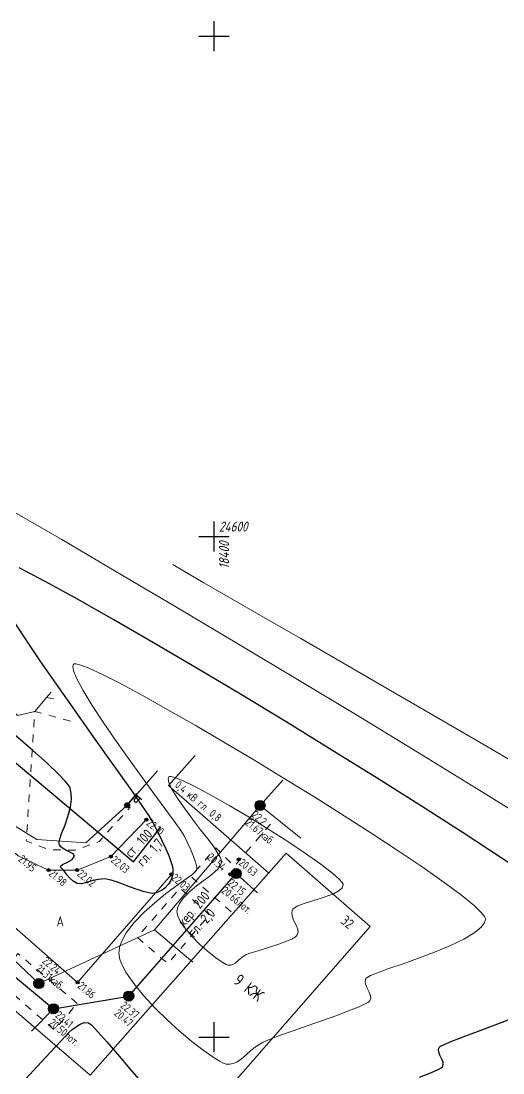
# Model space of a CAD drawing. Header units: metres. Extents: x 2491 to 4492, y 1184 to 2058.
# Drawn here: x 2972.7 to 3020.9, y 1552.7 to 1657.8 of the extents above; entities that cross this region are included whole.
import ezdxf
from ezdxf.enums import TextEntityAlignment as Align

# ---------------------------------------------------------------- set-up
doc = ezdxf.new("R2010")
doc.units = ezdxf.units.M
doc.linetypes.add('g5_01_5x1_5', pattern=[1.5, 0.75, -0.75])
for name, color, linetype, transparency in [('02_Сетка', 7, 'Continuous', 0.6), ('03_Здания и строения', 7, 'Continuous', 0.6), ('07_Объекты электропередачи', 7, 'Continuous', 0.6), ('10_Границы покрытий и угодий', 7, 'Continuous', 0.6), ('30_Канализация', 7, 'Continuous', 0.6), ('31_Водопровод', 7, 'Continuous', 0.6), ('35_Телефон', 7, 'Continuous', 0.6), ('37_Кабель низкого напряжения', 7, 'Continuous', 0.6), ('44_Крышки колодцев', 7, 'Continuous', 0.6), ('61_Отметки высоты поверхности', 7, 'Continuous', 0.6)]:
    doc.layers.add(name, color=color, linetype=linetype, transparency=transparency)
doc.layers.add('Сети_Горизонтали.Вспомогательные', color=1, linetype='Continuous', lineweight=9)
doc.layers.add('Сети_Горизонтали.Основные', color=1, linetype='Continuous', lineweight=30)
doc.layers.add('Сетка', color=7, linetype='Continuous')
doc.styles.add('LIKE11', font='GOST_0.TTF')
doc.styles.add('LIKE14', font='GOST_0.TTF')
doc.styles.add('LIKE17', font='GOST_0.TTF')
doc.styles.add('LIKE32', font='GOST_0.TTF')
doc.styles.add('LIKE36', font='GOST_0.TTF')
doc.styles.add('Line_GUGK', font='GOST_0.TTF')
doc.styles.get("Standard").update_dxf_attribs({"font": 'GOST_0.TTF'})
doc.linetypes.add('g5_119_3', pattern='A,4,-1,[31,GUGK_2005.shx,S=0.1,R=0,X=0,Y=0],4,[31,GUGK_2005.shx,S=0.1,R=180,X=0,Y=0],-1', length=10)
doc.linetypes.add('g5_122_k', pattern='A,1,-1,1.5,-0.4,["К",Line_GUGK,S=1,R=0,X=0,Y=-0.5],-1.5,1.5,-1,4,-1,4,-1,3', length=20.9)
doc.linetypes.add('g5_122_v', pattern='A,1,-1,1.5,-0.4,["В",Line_GUGK,S=1,R=0,X=0,Y=-0.5],-1.5,1.5,-1,4,-1,4,-1,3', length=20.9)
doc.linetypes.add('g5_133_t', pattern='A,2,[27,GUGK_2005.shx,S=0.4,R=0,X=0,Y=0],2,-1,2,[27,GUGK_2005.shx,S=0.4,R=0,X=0,Y=0],2,-1,2,[27,GUGK_2005.shx,S=0.4,R=0,X=0,Y=0],2,-0.1,["V",Line_GUGK,S=1,R=0,X=0,Y=-0.5],-1', length=15.1)

# ---------------------------------------------------------------- blocks, each defined once
blk = doc.blocks.new('g5_012')
at = {"color": 92}
for points in [[(0, -1.5), (0, 1.5)], [(-1.5, 0), (1.5, 0)]]:
    blk.add_lwpolyline(points, dxfattribs=at)
blk = doc.blocks.new('g5_110_1c')
h = blk.add_hatch(color=255)
edge = h.paths.add_edge_path()
edge.add_arc((0, 0), 0.212, 0, 360)
edge = h.paths.add_edge_path(flags=16)
edge.add_arc((0, 0), 0.0975, 0, 360)
h = blk.add_hatch(color=0)
edge = h.paths.add_edge_path()
edge.add_arc((0, 0), 0.06, 0, 360)
at = {"color": 0}
for p, q in [((0, 0.25), (0, 1.5)), ((0, 1.38), (0.75, 1.38))]:
    blk.add_line(p, q, dxfattribs=at)
blk.add_lwpolyline([(0.2, 1.38), (0.2, 0.93, 1.040016), (0.55, 0.93), (0.55, 1.38)], format="xyb", dxfattribs=at)
for radius in [0.25, 0.06]:
    blk.add_circle((0, 0), radius, dxfattribs=at)
blk = doc.blocks.new('g5_330')
blk.add_hatch(color=0).paths.add_polyline_path([(0.15, 0, 1), (-0.15, 0, 1)])
at = {"color": 0}
blk.add_circle((0, 0), 0.15, dxfattribs=at)
blk = doc.blocks.new('g5_117kb')
h = blk.add_hatch(color=255)
h.paths.add_polyline_path([(0.04, 0.04), (0.46, 0.04, 0.367426), (0.04, 0.46)])
h.paths.add_polyline_path([(-0.04, 0.46, 0.367426), (-0.46, 0.04), (-0.04, 0.04)])
h.paths.add_polyline_path([(-0.04, -0.04), (-0.46, -0.04, 0.367426), (-0.04, -0.46)])
h.paths.add_polyline_path([(0.04, -0.46, 0.367426), (0.46, -0.04), (0.04, -0.04)])
at = {"color": 0}
for points in [[(-0.5, 0), (0.5, 0)], [(0, 0.5), (0, -0.5)]]:
    blk.add_lwpolyline(points, dxfattribs=at)
blk.add_circle((0, 0), 0.5, dxfattribs=at)
blk = doc.blocks.new('g5_117sv')
h = blk.add_hatch(color=255)
h.paths.add_polyline_path([(-0.04, 0.46, 0.390634), (-0.46, 0, 0.11106), (-0.42, -0.2), (-0.04, 0.02)])
h.paths.add_polyline_path([(0.04, 0.02), (0.42, -0.2, 0.11106), (0.46, 0, 0.390634), (0.04, 0.46)])
h.paths.add_polyline_path([(-0.38, -0.26, 0.524447), (0.38, -0.26), (0, -0.04)])
at = {"color": 0}
for points in [[(0, 0.5), (0, 0)], [(0, 0), (-0.43, -0.25)], [(0.43, -0.25), (0, 0)]]:
    blk.add_lwpolyline(points, dxfattribs=at)
blk.add_circle((0, 0), 0.5, dxfattribs=at)

msp = doc.modelspace()

# ---------------------------------------------------------------- linework, layer by layer
at = {"layer": '03_Здания и строения', "color": 7, "linetype": 'Continuous', "lineweight": 20, "flags": 128}
msp.add_lwpolyline([(2999.25, 1574.63), (2979.65, 1552.45), (2963.07, 1566.66), (2955.65, 1558.14), (2977.64, 1538.7), (2973.93, 1534.3), (3006.14, 1506.79), (3013.55, 1515.42), (2980.56, 1543.87), (2986.52, 1550.89), (2990.34, 1547.53), (3007.63, 1567.29), (2999.25, 1574.63)], dxfattribs=at)
at = {"layer": '10_Границы покрытий и угодий', "color": 7, "linetype": 'Continuous', "lineweight": 20, "flags": 128}
for points in [[(2950.94, 1597.28), (2955.75, 1593.03), (2960.87, 1598.98), (2972.39, 1588.38), (2974.12, 1588.78), (2975.28, 1590.17), (2975.75, 1590.71)], [(2950.94, 1597.28), (2950.78, 1594.55), (2952.68, 1591.48), (2972.47, 1574.37), (2975.5, 1572.94), (2978.34, 1572.93), (2981.73, 1574.29), (2985.27, 1577.98)], [(2987.77, 1572.51), (2978.39, 1561.72), (2969.04, 1569.91), (2965.28, 1572.72), (2962.4, 1573.02), (2958.38, 1571.08)]]:
    msp.add_lwpolyline(points, dxfattribs=at)
at = {"layer": '10_Границы покрытий и угодий', "color": 7, "linetype": 'g5_01_5x1_5', "lineweight": 20, "flags": 128}
for points in [[(2975.28, 1590.17), (2976.23, 1590)], [(2977.69, 1587.83), (2974.12, 1588.78), (2973.27, 1575.86), (2975.6, 1574.97), (2978.12, 1574.92), (2980.54, 1575.78), (2983.64, 1579.21)], [(2997.66, 1577.53), (2994.07, 1573.34), (2992.21, 1575.15), (2989.72, 1572.31), (2993.91, 1568.6)], [(2991.56, 1568.48), (2988.63, 1571.14), (2984.36, 1566.22), (2987.43, 1563.59), (2991.56, 1568.48)], [(2978.36, 1559.61), (2972.44, 1564.6), (2970.27, 1562.03), (2976.09, 1556.97), (2978.36, 1559.61)]]:
    msp.add_lwpolyline(points, dxfattribs=at)
at = {"layer": '30_Канализация', "color": 12, "linetype": 'g5_122_k', "lineweight": 30, "flags": 128}
for points in [[(2973.79, 1556.86), (2975.99, 1559.08), (2983.51, 1560.35), (2994.25, 1572.59), (2996.38, 1570.67)], [(2967.25, 1562.65), (2969.15, 1564.74), (2975.99, 1559.08)]]:
    msp.add_lwpolyline(points, dxfattribs=at)
at = {"layer": '31_Водопровод', "color": 94, "linetype": 'g5_122_v', "lineweight": 30, "flags": 128}
msp.add_lwpolyline([(2935.45, 1590.51), (2950.68, 1601.72), (2983.97, 1573.76), (2986.73, 1577.22)], dxfattribs=at)
at = {"layer": '35_Телефон', "color": 6, "linetype": 'g5_133_t', "lineweight": 20, "flags": 128}
for points in [[(2943.7, 1617.62), (2931.17, 1601.85), (2948.77, 1585.96), (2974.53, 1561.6), (2986.08, 1566.96), (2996.63, 1579.39), (2998.91, 1581.92)], [(2996.63, 1579.39), (3000.7, 1576.14)], [(2986.08, 1566.96), (2989.92, 1563.74)]]:
    msp.add_lwpolyline(points, dxfattribs=at)
at = {"layer": '37_Кабель низкого напряжения', "color": 1, "linetype": 'g5_119_3', "lineweight": 20, "flags": 128}
for points in [[(2986.39, 1582.86), (2983.35, 1579.42), (2979.22, 1575.66), (2974.33, 1575.98), (2971.19, 1577.94), (2954.83, 1592.53), (2930.86, 1613.05), (2930.08, 1615.85), (2930.92, 1618.43), (2933.58, 1621.88)], [(2997.49, 1572.65), (2987.49, 1581.39), (2990.16, 1584.4)]]:
    msp.add_lwpolyline(points, dxfattribs=at)
at = {"layer": 'Сети_Горизонтали.Вспомогательные', "color": 42, "linetype": 'Continuous', "lineweight": 9, "flags": 128}
for points, elevation in [([(3024.81, 1577.03), (3019.03, 1580.63), (3012.95, 1584.36), (3006.7, 1588.17), (3000.39, 1591.97), (2994.13, 1595.72), (2988.04, 1599.35), (2982.23, 1602.78), (2976.81, 1605.96), (2971.9, 1608.81)], 22.5), ([(3024.36, 1582.33), (3019.27, 1585.31), (3014.27, 1588.22), (3009.45, 1591.01), (3004.9, 1593.64), (3000.69, 1596.06), (2996.92, 1598.23), (2993.67, 1600.1), (2991.03, 1601.62), (2989.08, 1602.76), (2987.9, 1603.46)], 23)]:
    msp.add_lwpolyline(points, dxfattribs=dict(at, elevation=elevation))
for points, elevation in [([(3007.61, 1559.89), (3007.65, 1559.97), (3007.69, 1560.13), (3007.66, 1560.39), (3007.53, 1560.75), (3007.3, 1561.2), (3007.16, 1561.56), (3007.13, 1561.83), (3007.16, 1562), (3007.2, 1562.09), (3007.23, 1562.13), (3007.35, 1562.22), (3007.68, 1562.39), (3008.36, 1562.67), (3009.51, 1563.09), (3010.92, 1563.58), (3012.47, 1564.13), (3014.06, 1564.73), (3015.6, 1565.37), (3016.98, 1566.03), (3018.1, 1566.7), (3018.74, 1567.24), (3019.04, 1567.64), (3019.14, 1567.9), (3019.16, 1568.03), (3019.15, 1568.11), (3019.06, 1568.3), (3018.76, 1568.68), (3018.06, 1569.35), (3016.76, 1570.42), (3015.03, 1571.7), (3012.94, 1573.18), (3010.53, 1574.8), (3007.89, 1576.54), (3005.05, 1578.36), (3002.09, 1580.22), (2999.05, 1582.09), (2996.01, 1583.94), (2993.02, 1585.72), (2990.14, 1587.41), (2987.42, 1588.96), (2984.94, 1590.35), (2982.74, 1591.53), (2980.89, 1592.47), (2979.45, 1593.13), (2978.62, 1593.45), (2978.22, 1593.54), (2978.06, 1593.53), (2978.01, 1593.5), (2977.97, 1593.44), (2977.93, 1593.26), (2978, 1592.86), (2978.3, 1592.11), (2978.95, 1590.88), (2979.86, 1589.39), (2980.96, 1587.71), (2982.2, 1585.92), (2983.49, 1584.09), (2984.79, 1582.3), (2986.02, 1580.6), (2987.13, 1579.09), (2988.05, 1577.83), (2988.71, 1576.89), (2989.05, 1576.35), (2989.39, 1575.65), (2989.71, 1574.95), (2989.97, 1574.3), (2990.17, 1573.74), (2990.28, 1573.39), (2990.32, 1573.19), (2990.33, 1573.1), (2990.32, 1573.07), (2990.31, 1573.02), (2990.28, 1572.93), (2990.2, 1572.83), (2990.07, 1572.7), (2989.87, 1572.51), (2989.61, 1572.32), (2989.02, 1571.91), (2988.18, 1571.31), (2987.19, 1570.55), (2986.11, 1569.68), (2985.04, 1568.72), (2984.06, 1567.7), (2983.26, 1566.66), (2982.81, 1565.83), (2982.6, 1565.23), (2982.54, 1564.84), (2982.53, 1564.65), (2982.54, 1564.48), (2982.6, 1564.14), (2982.8, 1563.57), (2983.23, 1562.74), (2984.01, 1561.61), (2984.99, 1560.41), (2986.12, 1559.19), (2987.34, 1557.99), (2988.59, 1556.86), (2989.81, 1555.82), (2990.95, 1554.94), (2991.93, 1554.24), (2992.58, 1553.84), (2992.96, 1553.65), (2993.16, 1553.58), (2993.24, 1553.56), (2993.37, 1553.55), (2993.6, 1553.55), (2993.93, 1553.6), (2994.32, 1553.76), (2994.78, 1554.08), (2995.23, 1554.48), (2995.72, 1554.92), (2996.27, 1555.35), (2996.94, 1555.75), (2997.64, 1556.05), (2998.67, 1556.43), (2999.93, 1556.88), (3001.33, 1557.37), (3002.78, 1557.88), (3004.19, 1558.38), (3005.47, 1558.86), (3006.53, 1559.28), (3007.15, 1559.57), (3007.46, 1559.75), (3007.58, 1559.85), (3007.61, 1559.89)], 21.5), ([(3000.35, 1566.47), (3000.39, 1566.56), (3000.43, 1566.75), (3000.4, 1567.04), (3000.25, 1567.44), (2999.99, 1567.95), (2999.83, 1568.36), (2999.8, 1568.66), (2999.84, 1568.86), (2999.87, 1568.96), (2999.92, 1569.02), (3000.06, 1569.16), (3000.41, 1569.35), (3001.04, 1569.59), (3002.02, 1569.89), (3003.05, 1570.22), (3003.98, 1570.57), (3004.55, 1570.9), (3004.83, 1571.17), (3004.92, 1571.37), (3004.94, 1571.47), (3004.93, 1571.54), (3004.84, 1571.7), (3004.55, 1572.03), (3003.89, 1572.61), (3002.7, 1573.53), (3001.18, 1574.6), (2999.42, 1575.78), (2997.51, 1577), (2995.54, 1578.21), (2993.61, 1579.36), (2991.79, 1580.4), (2990.19, 1581.26), (2988.88, 1581.89), (2988.11, 1582.2), (2987.72, 1582.29), (2987.57, 1582.28), (2987.52, 1582.25), (2987.48, 1582.2), (2987.45, 1582.04), (2987.51, 1581.7), (2987.78, 1581.1), (2988.34, 1580.17), (2989.07, 1579.11), (2989.88, 1578.01), (2990.69, 1576.97), (2991.4, 1576.06), (2991.93, 1575.37), (2992.19, 1574.99), (2992.42, 1574.61), (2992.61, 1574.28), (2992.73, 1573.97), (2992.73, 1573.61), (2992.62, 1573.28), (2992.41, 1573.04), (2992.14, 1572.81), (2991.84, 1572.52), (2991.52, 1572.25), (2990.96, 1571.86), (2990.28, 1571.36), (2989.58, 1570.78), (2988.95, 1570.14), (2988.57, 1569.6), (2988.39, 1569.18), (2988.34, 1568.89), (2988.33, 1568.75), (2988.34, 1568.62), (2988.4, 1568.35), (2988.61, 1567.89), (2989.04, 1567.23), (2989.77, 1566.37), (2990.63, 1565.51), (2991.53, 1564.72), (2992.36, 1564.08), (2992.92, 1563.7), (2993.24, 1563.52), (2993.4, 1563.45), (2993.46, 1563.44), (2993.54, 1563.43), (2993.7, 1563.44), (2993.91, 1563.5), (2994.16, 1563.65), (2994.46, 1563.92), (2994.8, 1564.21), (2995.23, 1564.49), (2995.75, 1564.68), (2996.53, 1564.92), (2997.46, 1565.2), (2998.42, 1565.5), (2999.29, 1565.82), (2999.86, 1566.08), (3000.17, 1566.27), (3000.3, 1566.4), (3000.35, 1566.47)], 21)]:
    msp.add_lwpolyline(points, close=True, dxfattribs=dict(at, elevation=elevation))
at = {"layer": 'Сети_Горизонтали.Основные', "color": 40, "linetype": 'Continuous', "lineweight": 30, "elevation": 22, "flags": 128}
for points in [[(3024.34, 1571.76), (3020.83, 1574.11), (3016.94, 1576.65), (3012.75, 1579.33), (3008.35, 1582.11), (3003.82, 1584.93), (2999.24, 1587.74), (2994.68, 1590.5), (2990.24, 1593.15), (2985.99, 1595.65), (2982.02, 1597.95), (2978.4, 1599.99), (2975.22, 1601.74), (2972.56, 1603.14)], [(2971.68, 1598.27), (2973.09, 1596.13), (2974.63, 1593.85), (2976.25, 1591.5), (2977.91, 1589.14), (2979.54, 1586.83), (2981.09, 1584.65), (2982.52, 1582.64), (2983.77, 1580.88), (2984.79, 1579.43), (2985.52, 1578.35), (2985.91, 1577.7), (2986.38, 1576.78), (2986.83, 1575.89), (2987.22, 1575.06), (2987.55, 1574.29), (2987.79, 1573.6), (2987.9, 1573.12), (2987.93, 1572.81), (2987.93, 1572.62), (2987.91, 1572.54), (2987.89, 1572.42), (2987.83, 1572.21), (2987.71, 1571.9), (2987.48, 1571.53), (2987.12, 1571.14), (2986.77, 1570.9), (2986.47, 1570.75), (2986.26, 1570.67), (2986.14, 1570.64), (2986.06, 1570.62), (2985.86, 1570.61), (2985.51, 1570.65), (2984.95, 1570.79), (2984.16, 1571.06), (2983.32, 1571.38), (2982.5, 1571.69), (2981.75, 1571.94), (2981.13, 1572.05), (2980.44, 1572.01), (2979.83, 1571.86), (2979.29, 1571.69), (2978.79, 1571.58), (2978.35, 1571.61), (2977.95, 1571.82), (2977.61, 1572.13), (2977.33, 1572.46), (2977.12, 1572.75), (2976.99, 1572.93), (2976.84, 1573.08), (2976.71, 1573.2), (2976.68, 1573.34), (2976.9, 1573.49), (2977.39, 1573.72), (2977.87, 1574), (2978.09, 1574.32), (2977.96, 1574.56), (2977.64, 1574.74), (2977.22, 1574.94), (2976.89, 1575.12), (2976.7, 1575.3), (2976.6, 1575.45), (2976.56, 1575.53), (2976.55, 1575.59), (2976.55, 1575.75), (2976.61, 1576.06), (2976.79, 1576.58), (2977.11, 1577.37), (2977.44, 1578.28), (2977.7, 1579.24), (2977.8, 1580.02), (2977.77, 1580.59), (2977.7, 1580.96), (2977.65, 1581.14), (2977.61, 1581.22), (2977.48, 1581.43), (2977.16, 1581.83), (2976.5, 1582.53), (2975.36, 1583.61), (2973.92, 1584.9), (2972.24, 1586.36)], [(2972.82, 1551.65), (2974.35, 1553.31), (2975.68, 1554.75), (2976.75, 1555.89), (2977.5, 1556.67), (2977.85, 1557.01), (2978.28, 1557.32), (2978.67, 1557.56), (2979.06, 1557.7), (2979.49, 1557.69), (2979.81, 1557.43), (2980.43, 1556.77), (2981.31, 1555.78), (2982.39, 1554.53), (2983.62, 1553.09), (2984.96, 1551.55)], [(3012.57, 1552.25), (3013.75, 1552.73), (3014.42, 1553.02), (3014.74, 1553.19), (3014.85, 1553.27), (3014.88, 1553.31), (3014.91, 1553.38), (3014.94, 1553.52), (3014.92, 1553.74), (3014.8, 1554.05), (3014.61, 1554.44), (3014.49, 1554.76), (3014.46, 1554.99), (3014.49, 1555.14), (3014.52, 1555.21), (3014.55, 1555.25), (3014.67, 1555.33), (3015.04, 1555.51), (3015.81, 1555.83), (3017.18, 1556.37), (3018.88, 1557.01), (3020.84, 1557.76), (3022.94, 1558.58)]]:
    msp.add_lwpolyline(points, dxfattribs=at)

# ---------------------------------------------------------------- block references
at = {"layer": '02_Сетка', "color": 92, "linetype": 'Continuous', "lineweight": 15, "ltscale": 0.5}
for p in [(2992.03, 1656.26), (2992.03, 1606.26), (2992.03, 1556.26)]:
    msp.add_blockref('g5_012', p, dxfattribs=at)
at = {"layer": '07_Объекты электропередачи', "color": 7, "linetype": 'Continuous', "lineweight": 20, "rotation": 320.2244407250127}
msp.add_blockref('g5_110_1c', (2983.35, 1579.42, 22.26), dxfattribs=at)
at = {"layer": '44_Крышки колодцев', "color": 7, "linetype": 'Continuous', "lineweight": 20, "rotation": 320.2244407250127}
for name, p in [('g5_117sv', (2996.63, 1579.39, 22.2)), ('g5_117kb', (2994.25, 1572.59, 22.15)), ('g5_117sv', (2974.53, 1561.6, 22.25)), ('g5_117kb', (2983.51, 1560.35, 22.37)), ('g5_117kb', (2975.99, 1559.08, 22.41))]:
    msp.add_blockref(name, p, dxfattribs=at)
at = {"layer": '61_Отметки высоты поверхности', "color": 7, "linetype": 'Continuous', "lineweight": 20, "rotation": 320.2244407250127}
for p in [(2985.27, 1577.98, 22.1), (2981.73, 1574.29, 22.03), (2994.5, 1574, 20.63), (2975.5, 1572.94, 21.98), (2978.34, 1572.93, 22.02), (2987.77, 1572.51, 22.03), (2993.66, 1572.52, 20.54), (2978.39, 1561.72, 21.86)]:
    msp.add_blockref('g5_330', p, dxfattribs=at)

# ---------------------------------------------------------------- texts
at = {"color": 7, "linetype": 'Continuous', "lineweight": 15, "ltscale": 0.5, "style": 'LIKE11'}
for s, p in [('22.2', (2995.73, 1578.32)), ('21.67каб.', (2995.09, 1577.55)), ('20.66лот.', (2992.71, 1570.75)), ('22.15', (2993.35, 1571.51)), ('22.24', (2974.79, 1563.74)), ('21.31каб.', (2974.15, 1562.97)), ('22.37', (2982.62, 1559.28)), ('22.41', (2976.1, 1558.31)), ('20.47', (2981.98, 1558.51)), ('20.50лот.', (2975.46, 1557.54))]:
    msp.add_text(s, height=0.8, rotation=320.2244, dxfattribs=at).set_placement(p)
at = {"layer": '03_Здания и строения', "color": 7, "linetype": 'Continuous', "lineweight": 15}
for s, height, rotation, style, p in [('32', 1, 320.5453, 'LIKE36', (3004.62, 1567.71)), ('9 КЖ', 1.2, 321.9117, 'LIKE14', (2993.88, 1561.7))]:
    msp.add_text(s, height=height, rotation=rotation, dxfattribs=dict(at, style=style)).set_placement(p)
at = {"layer": '10_Границы покрытий и угодий', "color": 7, "linetype": 'Continuous', "lineweight": 15, "style": 'LIKE11'}
msp.add_text('А', height=1, dxfattribs=at).set_placement((2976.3, 1567.32))
at = {"layer": '30_Канализация', "color": 12, "linetype": 'Continuous', "lineweight": 15, "style": 'LIKE32'}
for s, rotation, p in [('кер. 200', 49.5928, (2989.06, 1567.19)), ('гл. 2,0', 46.9668, (2990.01, 1566.15))]:
    msp.add_text(s, height=1, rotation=rotation, dxfattribs=at).set_placement(p)
at = {"layer": '31_Водопровод', "color": 94, "linetype": 'Continuous', "lineweight": 15, "style": 'LIKE32'}
for s, p in [('ст. 100', (2983.76, 1574.09)), ('гл. 1,7', (2984.92, 1573.22))]:
    msp.add_text(s, height=1, rotation=46.9063, dxfattribs=at).set_placement(p)
at = {"layer": '37_Кабель низкого напряжения', "color": 1, "linetype": 'Continuous', "lineweight": 15, "style": 'LIKE32'}
msp.add_text('0,4 кВ гл. 0,8', height=0.8, rotation=320.182, dxfattribs=at).set_placement((2988.05, 1581.31))
at = {"layer": '61_Отметки высоты поверхности', "color": 7, "linetype": 'Continuous', "lineweight": 15, "ltscale": 0.5, "style": 'LIKE17'}
for s, p in [('22.10', (2985.21, 1577.51)), ('21.95', (2972.4, 1573.91)), ('20.54', (2991.28, 1574.09)), ('22.03', (2981.66, 1573.82)), ('20.63', (2994.44, 1573.53)), ('21.98', (2975.44, 1572.47)), ('22.02', (2978.28, 1572.46)), ('22.03', (2987.71, 1572.04)), ('21.86', (2978.33, 1561.25))]:
    msp.add_text(s, height=0.8, rotation=320.2244, dxfattribs=at).set_placement(p)
at = {"layer": 'Сетка', "color": 3, "oblique": 15}
msp.add_text('24600', height=1, dxfattribs=at).set_placement((2992.53, 1606.76))
msp.add_text('18400', height=1, rotation=90, dxfattribs=at).set_placement((2992.53, 1605.76), align=Align.TOP_RIGHT)

doc.saveas('drawing.dxf')
